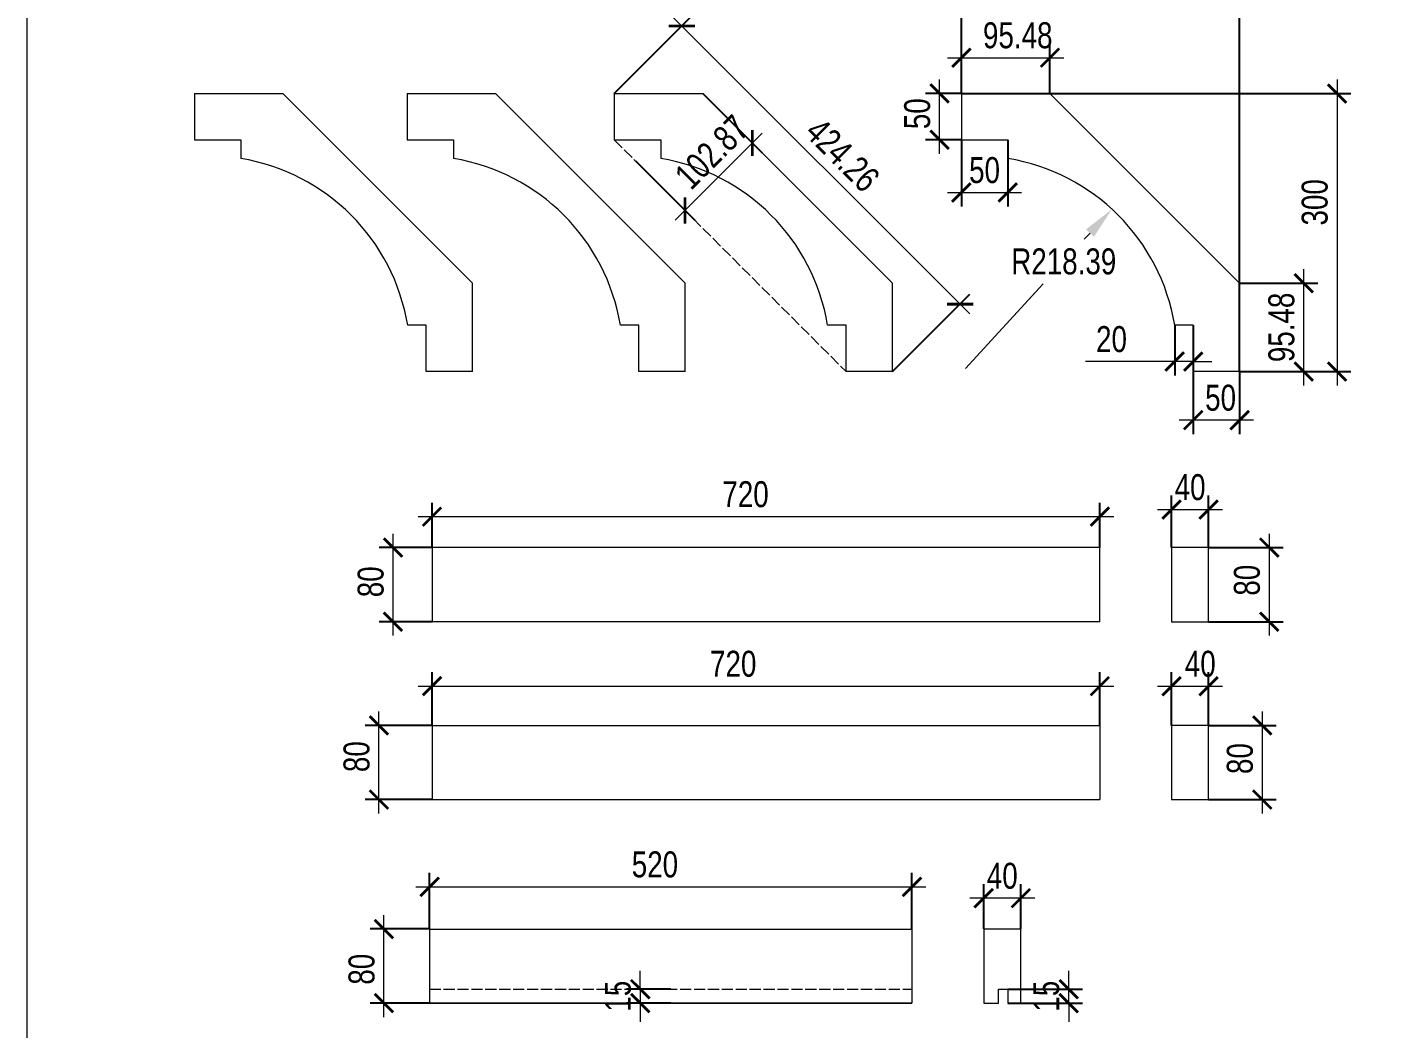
# Model space of a CAD drawing. Header units: millimetres. Extents: x -5205 to 16433, y 55921 to 73570.
# Drawn here: x -2386 to -922, y 57146 to 58227 of the extents above; entities that cross this region are included whole.
import ezdxf

# ---------------------------------------------------------------- set-up
doc = ezdxf.new("R2010")
doc.units = ezdxf.units.MM
doc.linetypes.add('ACAD_ISO02W100', pattern=[15, 12, -3])
for name, color, linetype, lineweight in [('Невидимый контур', 141, 'ACAD_ISO02W100', 15), ('Размеры', 7, 'Continuous', 15), ('Размеры @ 10', 7, 'Continuous', 15)]:
    doc.layers.add(name, color=color, linetype=linetype, lineweight=lineweight)
doc.styles.add('SFGOST', font='sfGOSTb.shx', dxfattribs={"width": 0.8})
doc.dimstyles.new('ALEX', dxfattribs={"dimtxt": 2.8, "dimasz": 2, "dimexe": 1.5, "dimexo": 0, "dimgap": 1, "dimtad": 1, "dimrnd": 0.001, "dimdsep": 46, "dimtxsty": 'SFGOST', "dimblk": 'ARCHTICK', "dimcen": 0, "dimdle": 1.5, "dimclrd": 1, "dimclre": 1, "dimadec": 4, "dimazin": 0, "dimtfac": 1, "dimtmove": 0, "dimatfit": 0, "dimfxl": 1, "dimtvp": 1.75, "dimtolj": 1, "dimlwd": -1, "dimarcsym": 2})
doc.dimstyles.new('ALEX$4', dxfattribs={"dimtxt": 2.8, "dimasz": 3.5, "dimexe": 1.5, "dimexo": 0, "dimgap": 1, "dimtad": 1, "dimtih": 1, "dimtoh": 1, "dimrnd": 0.001, "dimdsep": 46, "dimtxsty": 'SFGOST', "dimblk1": 'ARCHTICK', "dimsah": 1, "dimcen": 0, "dimdle": 1.5, "dimclrd": 1, "dimclre": 1, "dimadec": 4, "dimazin": 0, "dimtfac": 1, "dimtmove": 0, "dimatfit": 0, "dimfxl": 1, "dimtvp": 1.75, "dimtolj": 1, "dimlwd": -1, "dimarcsym": 2})

# ---------------------------------------------------------------- blocks, each defined once
blk = doc.blocks.new('_ArchTick')
at = {"color": 0, "linetype": 'ByBlock', "const_width": 0.15}
blk.add_lwpolyline([(-0.5, -0.5), (0.5, 0.5)], dxfattribs=at)
blk = doc.blocks.new('*D551')
at = {"layer": 'Defpoints', "color": 0}
for p in [(-1431.8, 57299.7), (-1951.8, 57254.2), (-1431.8, 57254.2)]:
    blk.add_point(p, dxfattribs=at)
at = {"layer": 'Размеры', "color": 1, "lineweight": -2}
for p, q in [((-1951.8, 57254.2), (-1951.8, 57314.7)), ((-1431.8, 57254.2), (-1431.8, 57314.7))]:
    blk.add_line(p, q, dxfattribs=at)
at = {"layer": 'Размеры', "color": 1}
blk.add_line((-1966.8, 57299.7), (-1416.8, 57299.7), dxfattribs=at)
at = {"layer": 'Размеры', "color": 1, "xscale": 20, "yscale": 20, "zscale": 20, "rotation": 180}
blk.add_blockref('_ArchTick', (-1951.8, 57299.7), dxfattribs=at)
at = {"layer": 'Размеры', "color": 1, "xscale": 20, "yscale": 20, "zscale": 20}
blk.add_blockref('_ArchTick', (-1431.8, 57299.7), dxfattribs=at)
at = {"layer": 'Размеры', "color": 0, "insert": (-1708.9, 57323.7), "char_height": 28, "attachment_point": 5, "style": 'SFGOST'}
blk.add_mtext('\\A1;520', dxfattribs=at)
blk = doc.blocks.new('*D552')
at = {"layer": 'Defpoints', "color": 0}
for p in [(-2001.1, 57254.2), (-1951.8, 57254.2), (-1951.8, 57174.2)]:
    blk.add_point(p, dxfattribs=at)
at = {"layer": 'Размеры', "color": 1}
blk.add_line((-2001.1, 57159.2), (-2001.1, 57269.2), dxfattribs=at)
at = {"layer": 'Размеры', "color": 1, "lineweight": -2}
for p, q in [((-1951.8, 57254.2), (-2016.1, 57254.2)), ((-1951.8, 57174.2), (-2016.1, 57174.2))]:
    blk.add_line(p, q, dxfattribs=at)
at = {"layer": 'Размеры', "color": 1, "xscale": 20, "yscale": 20, "zscale": 20}
for p, rotation in [((-2001.1, 57254.2), 90), ((-2001.1, 57174.2), 270)]:
    blk.add_blockref('_ArchTick', p, dxfattribs=dict(at, rotation=rotation))
at = {"layer": 'Размеры', "color": 0, "insert": (-2025.1, 57210.8), "char_height": 28, "attachment_point": 5, "rotation": 90, "style": 'SFGOST'}
blk.add_mtext('\\A1;80', dxfattribs=at)
blk = doc.blocks.new('*D553')
at = {"layer": 'Defpoints', "color": 0}
for p in [(-1691.8, 57189.2), (-1724.7, 57174.2), (-1691.8, 57174.2)]:
    blk.add_point(p, dxfattribs=at)
at = {"layer": 'Размеры', "color": 1}
for p, q in [((-1724.7, 57189.2), (-1724.7, 57209.2)), ((-1724.7, 57189.2), (-1724.7, 57174.2)), ((-1724.7, 57174.2), (-1724.7, 57154.2))]:
    blk.add_line(p, q, dxfattribs=at)
at = {"layer": 'Размеры', "color": 1, "lineweight": -2}
for p, q in [((-1691.8, 57189.2), (-1739.7, 57189.2)), ((-1691.8, 57174.2), (-1739.7, 57174.2))]:
    blk.add_line(p, q, dxfattribs=at)
at = {"layer": 'Размеры', "color": 1, "xscale": 20, "yscale": 20, "zscale": 20}
for p, rotation in [((-1724.7, 57189.2), 270), ((-1724.7, 57174.2), 90)]:
    blk.add_blockref('_ArchTick', p, dxfattribs=dict(at, rotation=rotation))
at = {"layer": 'Размеры', "color": 0, "insert": (-1748.7, 57181.7), "char_height": 28, "attachment_point": 5, "rotation": 90, "style": 'SFGOST'}
blk.add_mtext('\\A1;15', dxfattribs=at)
blk = doc.blocks.new('*D554')
at = {"layer": 'Defpoints', "color": 0}
for p in [(-1354.4, 57287.4), (-1354.4, 57254.2), (-1314.4, 57254.2)]:
    blk.add_point(p, dxfattribs=at)
at = {"layer": 'Размеры', "color": 1, "lineweight": -2}
for p, q in [((-1354.4, 57254.2), (-1354.4, 57302.4)), ((-1314.4, 57254.2), (-1314.4, 57302.4))]:
    blk.add_line(p, q, dxfattribs=at)
at = {"layer": 'Размеры', "color": 1}
blk.add_line((-1299.4, 57287.4), (-1369.4, 57287.4), dxfattribs=at)
at = {"layer": 'Размеры', "color": 1, "xscale": 20, "yscale": 20, "zscale": 20, "rotation": 180}
blk.add_blockref('_ArchTick', (-1354.4, 57287.4), dxfattribs=at)
at = {"layer": 'Размеры', "color": 1, "xscale": 20, "yscale": 20, "zscale": 20}
blk.add_blockref('_ArchTick', (-1314.4, 57287.4), dxfattribs=at)
at = {"layer": 'Размеры', "color": 0, "insert": (-1334.4, 57311.4), "char_height": 28, "attachment_point": 5, "style": 'SFGOST'}
blk.add_mtext('\\A1;40', dxfattribs=at)
blk = doc.blocks.new('*D555')
at = {"layer": 'Defpoints', "color": 0}
for p in [(-1328.5, 57189.2), (-1262.8, 57189.2), (-1328.5, 57174.2)]:
    blk.add_point(p, dxfattribs=at)
at = {"layer": 'Размеры', "color": 1}
for p, q in [((-1262.8, 57189.2), (-1262.8, 57209.2)), ((-1262.8, 57174.2), (-1262.8, 57189.2)), ((-1262.8, 57174.2), (-1262.8, 57154.2))]:
    blk.add_line(p, q, dxfattribs=at)
at = {"layer": 'Размеры', "color": 1, "lineweight": -2}
for p, q in [((-1328.5, 57189.2), (-1247.8, 57189.2)), ((-1328.5, 57174.2), (-1247.8, 57174.2))]:
    blk.add_line(p, q, dxfattribs=at)
at = {"layer": 'Размеры', "color": 1, "xscale": 20, "yscale": 20, "zscale": 20}
for p, rotation in [((-1262.8, 57189.2), 270), ((-1262.8, 57174.2), 90)]:
    blk.add_blockref('_ArchTick', p, dxfattribs=dict(at, rotation=rotation))
at = {"layer": 'Размеры', "color": 0, "insert": (-1286.8, 57181.7), "char_height": 28, "attachment_point": 5, "rotation": 90, "style": 'SFGOST'}
blk.add_mtext('\\A1;15', dxfattribs=at)
blk = doc.blocks.new('*D556')
at = {"layer": 'Defpoints', "color": 0}
for p in [(-1229.2, 57516.1), (-1949.2, 57473.8), (-1229.2, 57473.8)]:
    blk.add_point(p, dxfattribs=at)
at = {"layer": 'Размеры', "color": 1, "lineweight": -2}
for p, q in [((-1949.2, 57473.8), (-1949.2, 57531.1)), ((-1229.2, 57473.8), (-1229.2, 57531.1))]:
    blk.add_line(p, q, dxfattribs=at)
at = {"layer": 'Размеры', "color": 1}
blk.add_line((-1964.2, 57516.1), (-1214.2, 57516.1), dxfattribs=at)
at = {"layer": 'Размеры', "color": 1, "xscale": 20, "yscale": 20, "zscale": 20, "rotation": 180}
blk.add_blockref('_ArchTick', (-1949.2, 57516.1), dxfattribs=at)
at = {"layer": 'Размеры', "color": 1, "xscale": 20, "yscale": 20, "zscale": 20}
blk.add_blockref('_ArchTick', (-1229.2, 57516.1), dxfattribs=at)
at = {"layer": 'Размеры', "color": 0, "insert": (-1624.5, 57540.1), "char_height": 28, "attachment_point": 5, "style": 'SFGOST'}
blk.add_mtext('\\A1;720', dxfattribs=at)
blk = doc.blocks.new('*D557')
at = {"layer": 'Defpoints', "color": 0}
for p in [(-1229.2, 57699), (-1949.2, 57665.6), (-1229.2, 57665.6)]:
    blk.add_point(p, dxfattribs=at)
at = {"layer": 'Размеры', "color": 1, "lineweight": -2}
for p, q in [((-1949.2, 57665.6), (-1949.2, 57714)), ((-1229.2, 57665.6), (-1229.2, 57714))]:
    blk.add_line(p, q, dxfattribs=at)
at = {"layer": 'Размеры', "color": 1}
blk.add_line((-1964.2, 57699), (-1214.2, 57699), dxfattribs=at)
at = {"layer": 'Размеры', "color": 1, "xscale": 20, "yscale": 20, "zscale": 20, "rotation": 180}
blk.add_blockref('_ArchTick', (-1949.2, 57699), dxfattribs=at)
at = {"layer": 'Размеры', "color": 1, "xscale": 20, "yscale": 20, "zscale": 20}
blk.add_blockref('_ArchTick', (-1229.2, 57699), dxfattribs=at)
at = {"layer": 'Размеры', "color": 0, "insert": (-1611.2, 57723), "char_height": 28, "attachment_point": 5, "style": 'SFGOST'}
blk.add_mtext('\\A1;720', dxfattribs=at)
blk = doc.blocks.new('*D558')
at = {"layer": 'Defpoints', "color": 0}
for p in [(-1111.9, 57706.6), (-1151.9, 57665.6), (-1111.9, 57665.6)]:
    blk.add_point(p, dxfattribs=at)
at = {"layer": 'Размеры', "color": 1, "lineweight": -2}
for p, q in [((-1151.9, 57665.6), (-1151.9, 57721.6)), ((-1111.9, 57665.6), (-1111.9, 57721.6))]:
    blk.add_line(p, q, dxfattribs=at)
at = {"layer": 'Размеры', "color": 1}
blk.add_line((-1166.9, 57706.6), (-1096.9, 57706.6), dxfattribs=at)
at = {"layer": 'Размеры', "color": 1, "xscale": 20, "yscale": 20, "zscale": 20, "rotation": 180}
blk.add_blockref('_ArchTick', (-1151.9, 57706.6), dxfattribs=at)
at = {"layer": 'Размеры', "color": 1, "xscale": 20, "yscale": 20, "zscale": 20}
blk.add_blockref('_ArchTick', (-1111.9, 57706.6), dxfattribs=at)
at = {"layer": 'Размеры', "color": 0, "insert": (-1131.9, 57730.6), "char_height": 28, "attachment_point": 5, "style": 'SFGOST'}
blk.add_mtext('\\A1;40', dxfattribs=at)
blk = doc.blocks.new('*D559')
at = {"layer": 'Defpoints', "color": 0}
for p in [(-1111.9, 57516.1), (-1151.9, 57473.8), (-1111.9, 57473.8)]:
    blk.add_point(p, dxfattribs=at)
at = {"layer": 'Размеры', "color": 1, "lineweight": -2}
for p, q in [((-1151.9, 57473.8), (-1151.9, 57531.1)), ((-1111.9, 57473.8), (-1111.9, 57531.1))]:
    blk.add_line(p, q, dxfattribs=at)
at = {"layer": 'Размеры', "color": 1}
blk.add_line((-1166.9, 57516.1), (-1096.9, 57516.1), dxfattribs=at)
at = {"layer": 'Размеры', "color": 1, "xscale": 20, "yscale": 20, "zscale": 20, "rotation": 180}
blk.add_blockref('_ArchTick', (-1151.9, 57516.1), dxfattribs=at)
at = {"layer": 'Размеры', "color": 1, "xscale": 20, "yscale": 20, "zscale": 20}
blk.add_blockref('_ArchTick', (-1111.9, 57516.1), dxfattribs=at)
at = {"layer": 'Размеры', "color": 0, "insert": (-1120.9, 57540.1), "char_height": 28, "attachment_point": 5, "style": 'SFGOST'}
blk.add_mtext('\\A1;40', dxfattribs=at)
blk = doc.blocks.new('*D560')
at = {"layer": 'Defpoints', "color": 0}
for p in [(-1111.9, 57473.8), (-1111.9, 57393.8), (-1054.1, 57393.8)]:
    blk.add_point(p, dxfattribs=at)
at = {"layer": 'Размеры', "color": 1}
blk.add_line((-1054.1, 57488.8), (-1054.1, 57378.8), dxfattribs=at)
at = {"layer": 'Размеры', "color": 1, "lineweight": -2}
for p, q in [((-1111.9, 57473.8), (-1039.1, 57473.8)), ((-1111.9, 57393.8), (-1039.1, 57393.8))]:
    blk.add_line(p, q, dxfattribs=at)
at = {"layer": 'Размеры', "color": 1, "xscale": 20, "yscale": 20, "zscale": 20}
for p, rotation in [((-1054.1, 57473.8), 90), ((-1054.1, 57393.8), 270)]:
    blk.add_blockref('_ArchTick', p, dxfattribs=dict(at, rotation=rotation))
at = {"layer": 'Размеры', "color": 0, "insert": (-1078.1, 57438), "char_height": 28, "attachment_point": 5, "rotation": 90, "style": 'SFGOST'}
blk.add_mtext('\\A1;80', dxfattribs=at)
blk = doc.blocks.new('*D561')
at = {"layer": 'Defpoints', "color": 0}
for p in [(-1111.9, 57665.6), (-1111.9, 57585.6), (-1046.5, 57585.6)]:
    blk.add_point(p, dxfattribs=at)
at = {"layer": 'Размеры', "color": 1}
blk.add_line((-1046.5, 57680.6), (-1046.5, 57570.6), dxfattribs=at)
at = {"layer": 'Размеры', "color": 1, "lineweight": -2}
for p, q in [((-1111.9, 57665.6), (-1031.5, 57665.6)), ((-1111.9, 57585.6), (-1031.5, 57585.6))]:
    blk.add_line(p, q, dxfattribs=at)
at = {"layer": 'Размеры', "color": 1, "xscale": 20, "yscale": 20, "zscale": 20}
for p, rotation in [((-1046.5, 57665.6), 90), ((-1046.5, 57585.6), 270)]:
    blk.add_blockref('_ArchTick', p, dxfattribs=dict(at, rotation=rotation))
at = {"layer": 'Размеры', "color": 0, "insert": (-1070.5, 57630.4), "char_height": 28, "attachment_point": 5, "rotation": 90, "style": 'SFGOST'}
blk.add_mtext('\\A1;80', dxfattribs=at)
blk = doc.blocks.new('*D562')
at = {"layer": 'Defpoints', "color": 0}
for p in [(-1991.3, 57665.6), (-1949.2, 57665.6), (-1949.2, 57585.6)]:
    blk.add_point(p, dxfattribs=at)
at = {"layer": 'Размеры', "color": 1}
blk.add_line((-1991.3, 57570.6), (-1991.3, 57680.6), dxfattribs=at)
at = {"layer": 'Размеры', "color": 1, "lineweight": -2}
for p, q in [((-1949.2, 57665.6), (-2006.3, 57665.6)), ((-1949.2, 57585.6), (-2006.3, 57585.6))]:
    blk.add_line(p, q, dxfattribs=at)
at = {"layer": 'Размеры', "color": 1, "xscale": 20, "yscale": 20, "zscale": 20}
for p, rotation in [((-1991.3, 57665.6), 90), ((-1991.3, 57585.6), 270)]:
    blk.add_blockref('_ArchTick', p, dxfattribs=dict(at, rotation=rotation))
at = {"layer": 'Размеры', "color": 0, "insert": (-2015.3, 57628.7), "char_height": 28, "attachment_point": 5, "rotation": 90, "style": 'SFGOST'}
blk.add_mtext('\\A1;80', dxfattribs=at)
blk = doc.blocks.new('*D563')
at = {"layer": 'Defpoints', "color": 0}
for p in [(-2006.5, 57473.8), (-1949.2, 57473.8), (-1949.2, 57393.8)]:
    blk.add_point(p, dxfattribs=at)
at = {"layer": 'Размеры', "color": 1}
blk.add_line((-2006.5, 57378.8), (-2006.5, 57488.8), dxfattribs=at)
at = {"layer": 'Размеры', "color": 1, "lineweight": -2}
for p, q in [((-1949.2, 57473.8), (-2021.5, 57473.8)), ((-1949.2, 57393.8), (-2021.5, 57393.8))]:
    blk.add_line(p, q, dxfattribs=at)
at = {"layer": 'Размеры', "color": 1, "xscale": 20, "yscale": 20, "zscale": 20}
for p, rotation in [((-2006.5, 57473.8), 90), ((-2006.5, 57393.8), 270)]:
    blk.add_blockref('_ArchTick', p, dxfattribs=dict(at, rotation=rotation))
at = {"layer": 'Размеры', "color": 0, "insert": (-2030.5, 57440.1), "char_height": 28, "attachment_point": 5, "rotation": 90, "style": 'SFGOST'}
blk.add_mtext('\\A1;80', dxfattribs=at)
blk = doc.blocks.new('*D564')
at = {"layer": 'Defpoints', "color": 0}
for p in [(-1283, 58194), (-1378.5, 58155.4), (-1283, 58155.4)]:
    blk.add_point(p, dxfattribs=at)
at = {"layer": 'Размеры', "color": 1, "lineweight": -2}
for p, q in [((-1378.5, 58155.4), (-1378.5, 58209)), ((-1283, 58155.4), (-1283, 58209))]:
    blk.add_line(p, q, dxfattribs=at)
at = {"layer": 'Размеры', "color": 1}
blk.add_line((-1393.5, 58194), (-1268, 58194), dxfattribs=at)
at = {"layer": 'Размеры', "color": 1, "xscale": 20, "yscale": 20, "zscale": 20, "rotation": 180}
blk.add_blockref('_ArchTick', (-1378.5, 58194), dxfattribs=at)
at = {"layer": 'Размеры', "color": 1, "xscale": 20, "yscale": 20, "zscale": 20}
blk.add_blockref('_ArchTick', (-1283, 58194), dxfattribs=at)
at = {"layer": 'Размеры', "color": 0, "insert": (-1317.7, 58218), "char_height": 28, "attachment_point": 5, "style": 'SFGOST'}
blk.add_mtext('\\A1;95.48', dxfattribs=at)
blk = doc.blocks.new('*D565')
at = {"layer": 'Defpoints', "color": 0}
for p in [(-1078.5, 57950.8), (-1009.3, 57950.8), (-1078.5, 57855.4)]:
    blk.add_point(p, dxfattribs=at)
at = {"layer": 'Размеры', "color": 1}
blk.add_line((-1009.3, 57840.4), (-1009.3, 57965.8), dxfattribs=at)
at = {"layer": 'Размеры', "color": 1, "lineweight": -2}
for p, q in [((-1078.5, 57950.8), (-994.3, 57950.8)), ((-1078.5, 57855.4), (-994.3, 57855.4))]:
    blk.add_line(p, q, dxfattribs=at)
at = {"layer": 'Размеры', "color": 1, "xscale": 20, "yscale": 20, "zscale": 20}
for p, rotation in [((-1009.3, 57950.8), 90), ((-1009.3, 57855.4), 270)]:
    blk.add_blockref('_ArchTick', p, dxfattribs=dict(at, rotation=rotation))
at = {"layer": 'Размеры', "color": 0, "insert": (-1033.3, 57903.1), "char_height": 28, "attachment_point": 5, "rotation": 90, "style": 'SFGOST'}
blk.add_mtext('\\A1;95.48', dxfattribs=at)
blk = doc.blocks.new('*D566')
at = {"layer": 'Defpoints', "color": 0}
for p in [(-1378.5, 58155.4), (-1078.5, 57855.4), (-973.4, 57855.4)]:
    blk.add_point(p, dxfattribs=at)
at = {"layer": 'Размеры', "color": 1}
blk.add_line((-973.4, 58170.4), (-973.4, 57840.4), dxfattribs=at)
at = {"layer": 'Размеры', "color": 1, "lineweight": -2}
for p, q in [((-1378.5, 58155.4), (-958.4, 58155.4)), ((-1078.5, 57855.4), (-958.4, 57855.4))]:
    blk.add_line(p, q, dxfattribs=at)
at = {"layer": 'Размеры', "color": 1, "xscale": 20, "yscale": 20, "zscale": 20}
for p, rotation in [((-973.4, 58155.4), 90), ((-973.4, 57855.4), 270)]:
    blk.add_blockref('_ArchTick', p, dxfattribs=dict(at, rotation=rotation))
at = {"layer": 'Размеры', "color": 0, "insert": (-997.4, 58038), "char_height": 28, "attachment_point": 5, "rotation": 90, "style": 'SFGOST'}
blk.add_mtext('\\A1;300', dxfattribs=at)
blk = doc.blocks.new('*D567')
at = {"layer": 'Defpoints', "color": 0}
for p in [(-1378.5, 58248.9), (-1378.5, 58155.4), (-1078.5, 57855.4)]:
    blk.add_point(p, dxfattribs=at)
at = {"layer": 'Размеры', "color": 1, "lineweight": -2}
for p, q in [((-1378.5, 58155.4), (-1378.5, 58263.9)), ((-1078.5, 57855.4), (-1078.5, 58263.9))]:
    blk.add_line(p, q, dxfattribs=at)
at = {"layer": 'Размеры', "color": 1}
blk.add_line((-1063.5, 58248.9), (-1393.5, 58248.9), dxfattribs=at)
at = {"layer": 'Размеры', "color": 1, "xscale": 20, "yscale": 20, "zscale": 20, "rotation": 180}
blk.add_blockref('_ArchTick', (-1378.5, 58248.9), dxfattribs=at)
at = {"layer": 'Размеры', "color": 1, "xscale": 20, "yscale": 20, "zscale": 20}
blk.add_blockref('_ArchTick', (-1078.5, 58248.9), dxfattribs=at)
at = {"layer": 'Размеры', "color": 0, "insert": (-1237.4, 58272.9), "char_height": 28, "attachment_point": 5, "style": 'SFGOST'}
blk.add_mtext('\\A1;300', dxfattribs=at)
blk = doc.blocks.new('*D568')
at = {"layer": 'Defpoints', "color": 0}
for p in [(-1402, 58155.4), (-1378.5, 58155.4), (-1378.5, 58105.4)]:
    blk.add_point(p, dxfattribs=at)
at = {"layer": 'Размеры', "color": 1}
blk.add_line((-1402, 58090.4), (-1402, 58170.4), dxfattribs=at)
at = {"layer": 'Размеры', "color": 1, "lineweight": -2}
for p, q in [((-1378.5, 58155.4), (-1417, 58155.4)), ((-1378.5, 58105.4), (-1417, 58105.4))]:
    blk.add_line(p, q, dxfattribs=at)
at = {"layer": 'Размеры', "color": 1, "xscale": 20, "yscale": 20, "zscale": 20}
for p, rotation in [((-1402, 58155.4), 90), ((-1402, 58105.4), 270)]:
    blk.add_blockref('_ArchTick', p, dxfattribs=dict(at, rotation=rotation))
at = {"layer": 'Размеры', "color": 0, "insert": (-1426, 58133.6), "char_height": 28, "attachment_point": 5, "rotation": 90, "style": 'SFGOST'}
blk.add_mtext('\\A1;50', dxfattribs=at)
blk = doc.blocks.new('*D569')
at = {"layer": 'Defpoints', "color": 0}
for p in [(-1128.5, 57855.4), (-1078.5, 57855.4), (-1128.5, 57803.1)]:
    blk.add_point(p, dxfattribs=at)
at = {"layer": 'Размеры', "color": 1, "lineweight": -2}
for p, q in [((-1128.5, 57855.4), (-1128.5, 57788.1)), ((-1078.5, 57855.4), (-1078.5, 57788.1))]:
    blk.add_line(p, q, dxfattribs=at)
at = {"layer": 'Размеры', "color": 1}
blk.add_line((-1063.5, 57803.1), (-1143.5, 57803.1), dxfattribs=at)
at = {"layer": 'Размеры', "color": 1, "xscale": 20, "yscale": 20, "zscale": 20, "rotation": 180}
blk.add_blockref('_ArchTick', (-1128.5, 57803.1), dxfattribs=at)
at = {"layer": 'Размеры', "color": 1, "xscale": 20, "yscale": 20, "zscale": 20}
blk.add_blockref('_ArchTick', (-1078.5, 57803.1), dxfattribs=at)
at = {"layer": 'Размеры', "color": 0, "insert": (-1099, 57827.1), "char_height": 28, "attachment_point": 5, "style": 'SFGOST'}
blk.add_mtext('\\A1;50', dxfattribs=at)
blk = doc.blocks.new('*D570')
at = {"layer": 'Defpoints', "color": 0}
for p in [(-1378.5, 58105.4), (-1328.5, 58105.4), (-1328.5, 58048.6)]:
    blk.add_point(p, dxfattribs=at)
at = {"layer": 'Размеры', "color": 1, "lineweight": -2}
for p, q in [((-1378.5, 58105.4), (-1378.5, 58033.6)), ((-1328.5, 58105.4), (-1328.5, 58033.6))]:
    blk.add_line(p, q, dxfattribs=at)
at = {"layer": 'Размеры', "color": 1}
blk.add_line((-1393.5, 58048.6), (-1313.5, 58048.6), dxfattribs=at)
at = {"layer": 'Размеры', "color": 1, "xscale": 20, "yscale": 20, "zscale": 20, "rotation": 180}
blk.add_blockref('_ArchTick', (-1378.5, 58048.6), dxfattribs=at)
at = {"layer": 'Размеры', "color": 1, "xscale": 20, "yscale": 20, "zscale": 20}
blk.add_blockref('_ArchTick', (-1328.5, 58048.6), dxfattribs=at)
at = {"layer": 'Размеры', "color": 0, "insert": (-1353.5, 58072.6), "char_height": 28, "attachment_point": 5, "style": 'SFGOST'}
blk.add_mtext('\\A1;50', dxfattribs=at)
blk = doc.blocks.new('*D571')
at = {"layer": 'Defpoints', "color": 0}
for p in [(-1148.5, 57905.4), (-1128.5, 57905.4), (-1148.5, 57866.3)]:
    blk.add_point(p, dxfattribs=at)
at = {"layer": 'Размеры', "color": 1, "lineweight": -2}
for p, q in [((-1148.5, 57905.4), (-1148.5, 57851.3)), ((-1128.5, 57905.4), (-1128.5, 57851.3))]:
    blk.add_line(p, q, dxfattribs=at)
at = {"layer": 'Размеры', "color": 1}
for p, q in [((-1148.5, 57866.3), (-1244.7, 57866.3)), ((-1128.5, 57866.3), (-1148.5, 57866.3)), ((-1128.5, 57866.3), (-1108.5, 57866.3))]:
    blk.add_line(p, q, dxfattribs=at)
at = {"layer": 'Размеры', "color": 1, "xscale": 20, "yscale": 20, "zscale": 20}
blk.add_blockref('_ArchTick', (-1148.5, 57866.3), dxfattribs=at)
at = {"layer": 'Размеры', "color": 1, "xscale": 20, "yscale": 20, "zscale": 20, "rotation": 180}
blk.add_blockref('_ArchTick', (-1128.5, 57866.3), dxfattribs=at)
at = {"layer": 'Размеры', "color": 0, "insert": (-1216.6, 57890.3), "char_height": 28, "attachment_point": 5, "style": 'SFGOST'}
blk.add_mtext('\\A1;20', dxfattribs=at)
blk = doc.blocks.new('*D572')
at = {"layer": 'Defpoints', "color": 0}
for p in [(-1216.1, 58030.6), (-1364, 57869.9)]:
    blk.add_point(p, dxfattribs=at)
at = {"layer": 'Размеры', "color": 1}
for p, q in [((-1239.8, 58004.8), (-1246, 57998.1)), ((-1374.1, 57858.8), (-1290.2, 57950.1))]:
    blk.add_line(p, q, dxfattribs=at)
blk.add_solid([(-1244.1, 58008.8), (-1235.5, 58000.9), (-1216.1, 58030.6)], dxfattribs=at)
at = {"layer": 'Размеры', "color": 0, "insert": (-1268.1, 57974.1), "char_height": 28, "attachment_point": 5, "style": 'SFGOST'}
blk.add_mtext('\\A1;R218.39', dxfattribs=at)
blk = doc.blocks.new('*D573')
at = {"layer": 'Defpoints', "color": 0}
for p in [(-1679.9, 58228.2), (-1752.7, 58155.4), (-1452.7, 57855.4)]:
    blk.add_point(p, dxfattribs=at)
at = {"layer": 'Размеры', "color": 1, "lineweight": -2}
for p, q in [((-1752.7, 58155.4), (-1669.3, 58238.8)), ((-1452.7, 57855.4), (-1369.3, 57938.8))]:
    blk.add_line(p, q, dxfattribs=at)
at = {"layer": 'Размеры', "color": 1}
blk.add_line((-1369.3, 57917.6), (-1690.5, 58238.8), dxfattribs=at)
at = {"layer": 'Размеры', "color": 1, "xscale": 20, "yscale": 20, "zscale": 20}
for p, rotation in [((-1679.9, 58228.2), 134.9999999999998), ((-1379.9, 57928.2), 314.9999999999999)]:
    blk.add_blockref('_ArchTick', p, dxfattribs=dict(at, rotation=rotation))
at = {"layer": 'Размеры', "color": 0, "insert": (-1506.7, 58089), "char_height": 28, "attachment_point": 5, "rotation": 315, "style": 'SFGOST'}
blk.add_mtext('\\A1;424.26', dxfattribs=at)
blk = doc.blocks.new('*D574')
at = {"layer": 'Defpoints', "color": 0}
for p in [(-1657.2, 58155.4), (-1730, 58082.6), (-1676.5, 58029.2)]:
    blk.add_point(p, dxfattribs=at)
at = {"layer": 'Размеры', "color": 1, "lineweight": -2}
for p, q in [((-1657.2, 58155.4), (-1593.2, 58091.4)), ((-1730, 58082.6), (-1665.9, 58018.6))]:
    blk.add_line(p, q, dxfattribs=at)
at = {"layer": 'Размеры', "color": 1}
blk.add_line((-1593.2, 58112.6), (-1687.2, 58018.6), dxfattribs=at)
at = {"layer": 'Размеры', "color": 1, "xscale": 20, "yscale": 20, "zscale": 20}
for p, rotation in [((-1603.8, 58102), 45.00000000000383), ((-1676.5, 58029.2), 225.0000000000039)]:
    blk.add_blockref('_ArchTick', p, dxfattribs=dict(at, rotation=rotation))
at = {"layer": 'Размеры', "color": 0, "insert": (-1647.5, 58092.2), "char_height": 28, "attachment_point": 5, "rotation": 45, "style": 'SFGOST'}
blk.add_mtext('\\A1;102.87', dxfattribs=at)

msp = doc.modelspace()

# ---------------------------------------------------------------- linework, layer by layer
at = {"layer": 'Невидимый контур'}
msp.add_line((-1752.696, 58105.37), (-1502.696, 57855.37), dxfattribs=at)
msp.add_lwpolyline([(-1951.77, 57189.151), (-1431.77, 57189.151)], dxfattribs=at)
at = {"layer": 'Размеры'}
for p, q in [((-2205.506, 58155.37), (-2110.028, 58155.37)), ((-1905.506, 57950.847), (-2110.028, 58155.37)), ((-1976.197, 58155.37), (-1880.72, 58155.37)), ((-1676.197, 57950.847), (-1880.72, 58155.37)), ((-1752.696, 58155.37), (-1657.219, 58155.37)), ((-1452.696, 57950.847), (-1657.219, 58155.37)), ((-1378.473, 58155.37), (-1282.996, 58155.37)), ((-1078.473, 57950.847), (-1282.996, 58155.37)), ((-1905.506, 57855.37), (-1905.506, 57950.847)), ((-1676.197, 57855.37), (-1676.197, 57950.847)), ((-1452.696, 57855.37), (-1452.696, 57950.847)), ((-1078.473, 57855.37), (-1078.473, 57950.847)), ((-1229.249, 57665.579), (-1949.249, 57665.579)), ((-1949.249, 57665.579), (-1949.249, 57585.579)), ((-1229.249, 57585.579), (-1229.249, 57665.579)), ((-1229.249, 57585.579), (-1949.249, 57585.579)), ((-1949.249, 57473.751), (-1949.249, 57393.751)), ((-1949.249, 57473.751), (-1229.249, 57473.751)), ((-1229.249, 57473.751), (-1229.249, 57393.751)), ((-1949.249, 57393.751), (-1229.249, 57393.751)), ((-1951.77, 57254.151), (-1431.77, 57254.151)), ((-1951.77, 57174.151), (-1431.77, 57174.151))]:
    msp.add_line(p, q, dxfattribs=at)
for points in [[(-2360.611, 59882.538), (2170.117, 59882.538), (2170.117, 55936.199), (-2385.782, 55936.199), (-2385.782, 59882.538), (-2360.611, 59882.538)], [(-2205.506, 58155.37), (-2205.506, 58105.37), (-2155.506, 58105.37), (-2155.506, 58085.37)], [(-1976.197, 58155.37), (-1976.197, 58105.37), (-1926.197, 58105.37), (-1926.197, 58085.37)], [(-1752.696, 58155.37), (-1752.696, 58105.37), (-1702.696, 58105.37), (-1702.696, 58085.37)], [(-1378.473, 58155.37), (-1378.473, 58105.37), (-1328.473, 58105.37), (-1328.473, 58085.37)], [(-1905.506, 57855.37), (-1955.506, 57855.37), (-1955.506, 57905.37), (-1975.506, 57905.37)], [(-1676.197, 57855.37), (-1726.197, 57855.37), (-1726.197, 57905.37), (-1746.197, 57905.37)], [(-1452.696, 57855.37), (-1502.696, 57855.37), (-1502.696, 57905.37), (-1522.696, 57905.37)], [(-1078.473, 57855.37), (-1128.473, 57855.37), (-1128.473, 57905.37), (-1148.473, 57905.37)], [(-1136.005, 57585.579), (-1111.914, 57585.579), (-1111.914, 57665.579), (-1151.914, 57665.579), (-1151.914, 57585.579), (-1136.005, 57585.579)], [(-1136.005, 57393.751), (-1111.914, 57393.751), (-1111.914, 57473.751), (-1151.914, 57473.751), (-1151.914, 57393.751), (-1136.005, 57393.751)], [(-1328.527, 57174.151), (-1314.435, 57174.151), (-1314.435, 57254.151), (-1354.435, 57254.151), (-1354.435, 57174.151), (-1338.527, 57174.151)], [(-1338.527, 57174.151), (-1338.527, 57189.151), (-1328.527, 57189.151), (-1328.527, 57174.151)]]:
    msp.add_lwpolyline(points, dxfattribs=at)
msp.add_lwpolyline([(-1951.77, 57174.151), (-1951.77, 57254.151), (-1431.77, 57254.151), (-1431.77, 57174.151)], close=True, dxfattribs=at)
for centre in [(-2190.99, 57869.885), (-1961.682, 57869.885), (-1738.181, 57869.885), (-1363.958, 57869.885)]:
    msp.add_arc(centre, 218.387, 9.351198, 80.648802, dxfattribs=at)

# ---------------------------------------------------------------- dimensions: what is measured, and where the dimension line sits
at = {"layer": 'Размеры @ 10'}
for base, p1, p2, picture, middle in [((-1378.473, 58248.881), (-1078.473, 57855.37), (-1378.473, 58155.37), '*D567', (-1237.399, 58248.881)), ((-1282.996, 58194.043), (-1378.473, 58155.37), (-1282.996, 58155.37), '*D564', (-1317.658, 58194.043)), ((-1328.473, 58048.615), (-1378.473, 58105.37), (-1328.473, 58105.37), '*D570', (-1353.473, 58048.615)), ((-1148.473, 57866.258), (-1128.473, 57905.37), (-1148.473, 57905.37), '*D571', (-1216.606, 57866.258)), ((-1128.473, 57803.055), (-1078.473, 57855.37), (-1128.473, 57855.37), '*D569', (-1099.032, 57803.055)), ((-1229.249, 57699.014), (-1949.249, 57665.579), (-1229.249, 57665.579), '*D557', (-1611.166, 57699.014)), ((-1111.914, 57706.635), (-1151.914, 57665.579), (-1111.914, 57665.579), '*D558', (-1131.914, 57706.635)), ((-1229.249, 57516.124), (-1949.249, 57473.751), (-1229.249, 57473.751), '*D556', (-1624.52, 57516.124)), ((-1111.914, 57516.124), (-1151.914, 57473.751), (-1111.914, 57473.751), '*D559', (-1120.875, 57516.124)), ((-1431.77, 57299.683), (-1951.77, 57254.151), (-1431.77, 57254.151), '*D551', (-1708.863, 57299.683)), ((-1354.435, 57287.444), (-1314.435, 57254.151), (-1354.435, 57254.151), '*D554', (-1334.435, 57287.444))]:
    dim = msp.add_linear_dim(base=base, p1=p1, p2=p2, dimstyle='ALEX', override={"dimscale": 10, "dimtix": 0, "dimtofl": 1, "dimtmove": 0, "dimatfit": 0}, dxfattribs=at)
    dim.commit()
    dim.dimension.update_dxf_attribs({"geometry": picture, "text_midpoint": middle, "dimtype": 128})
for base, p1, p2, angle, picture, middle, dimtype in [((-1679.884, 58228.182), (-1452.696, 57855.37), (-1752.696, 58155.37), 135, '*D573', (-1523.682, 58071.98), 129), ((-1401.997, 58155.37), (-1378.473, 58105.37), (-1378.473, 58155.37), 90, '*D568', (-1401.997, 58133.577), 128), ((-973.391, 57855.37), (-1378.473, 58155.37), (-1078.473, 57855.37), 90, '*D566', (-973.391, 58037.966), 128), ((-1676.548, 58029.221), (-1657.219, 58155.37), (-1729.958, 58082.631), 225, '*D574', (-1630.548, 58075.221), 129), ((-1009.296, 57950.847), (-1078.473, 57855.37), (-1078.473, 57950.847), 90, '*D565', (-1009.296, 57903.108), 128), ((-1991.255, 57665.579), (-1949.249, 57585.579), (-1949.249, 57665.579), 90, '*D562', (-1991.255, 57628.657), 128), ((-1046.473, 57585.579), (-1111.914, 57665.579), (-1111.914, 57585.579), 90, '*D561', (-1046.473, 57630.43), 128), ((-2006.517, 57473.751), (-1949.249, 57393.751), (-1949.249, 57473.751), 90, '*D563', (-2006.517, 57440.051), 128), ((-1054.104, 57393.751), (-1111.914, 57473.751), (-1111.914, 57393.751), 90, '*D560', (-1054.104, 57438.014), 128), ((-2001.066, 57254.151), (-1951.77, 57174.151), (-1951.77, 57254.151), 90, '*D552', (-2001.066, 57210.766), 128), ((-1724.657, 57174.151), (-1691.77, 57189.151), (-1691.77, 57174.151), 90, '*D553', (-1724.657, 57181.651), 128), ((-1262.783, 57189.151), (-1328.527, 57174.151), (-1328.527, 57189.151), 90, '*D555', (-1262.783, 57181.651), 128)]:
    dim = msp.add_linear_dim(base=base, p1=p1, p2=p2, angle=angle, dimstyle='ALEX', override={"dimscale": 10, "dimtix": 0, "dimtofl": 1, "dimtmove": 0, "dimatfit": 0}, dxfattribs=at)
    dim.commit()
    dim.dimension.update_dxf_attribs({"geometry": picture, "text_midpoint": middle, "dimtype": dimtype})
dim = msp.add_radius_dim(center=(-1363.958, 57869.885), mpoint=(-1216.07, 58030.577), dimstyle='ALEX$4', override={"dimscale": 10, "dimtix": 0, "dimtofl": 1, "dimtmove": 0, "dimatfit": 0}, dxfattribs=at)
dim.commit()
dim.dimension.update_dxf_attribs({"geometry": '*D572', "text_midpoint": (-1268.076, 57974.068), "dimtype": 132})

doc.saveas('drawing.dxf')
